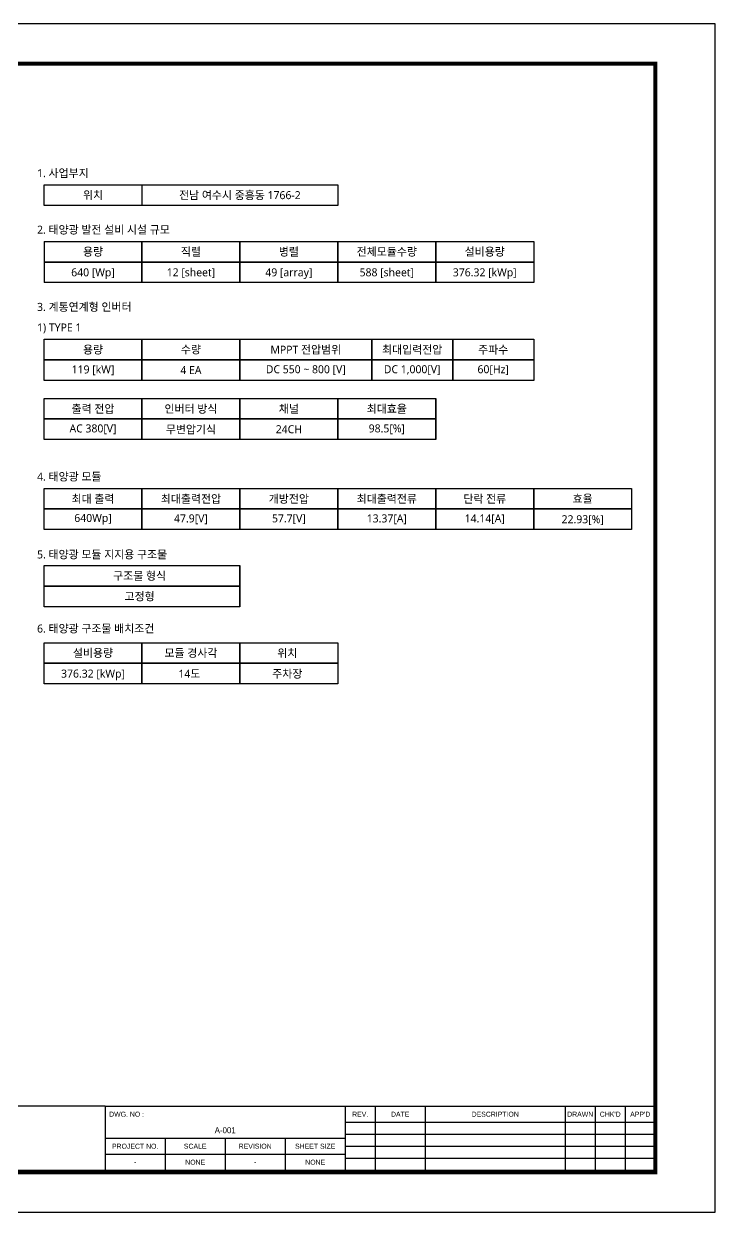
# Model space of a CAD drawing. Header units: millimetres. Extents: x 10297564 to 11610295, y -9287743 to -8409454.
# Drawn here: x 10480724 to 10549864, y -9287743 to -9168943 of the extents above; entities that cross this region are included whole.
import ezdxf
from ezdxf.enums import TextEntityAlignment as Align

# ---------------------------------------------------------------- set-up
doc = ezdxf.new("R2010")
doc.units = ezdxf.units.MM
doc.header["$LTSCALE"] = 100
for name, color, linetype in [('_도곽_마크', 7, 'Continuous'), ('BOX', 7, 'Continuous'), ('BOX_Def', 8, 'Continuous'), ('E-TEXT', 7, 'Continuous')]:
    doc.layers.add(name, color=color, linetype=linetype)
doc.layers.add('DIJ1-TEXT', color=7, linetype='Continuous', lineweight=5)
doc.layers.add('TITLE', color=7, linetype='Continuous', lineweight=0)
doc.styles.add('MG', font='malgun.ttf')
doc.styles.add('RomanS', font='Dotum.ttf')

# ---------------------------------------------------------------- blocks, each defined once
blk = doc.blocks.new('A$C78AD5415')
at = {"layer": '_도곽_마크'}
for p, q in [((656, 53), (811, 53)), ((656, 45), (811, 45)), ((656, 39), (811, 39)), ((656, 33), (811, 33)), ((656, 27), (811, 27))]:
    blk.add_line(p, q, dxfattribs=at)
for points in [[(536, 53), (400, 53)], [(536, 53), (536, 21)], [(536, 53), (656, 53)], [(656, 53), (656, 21)], [(656, 53), (656, 21)], [(671, 53), (671, 21)], [(696, 53), (696, 21)], [(766, 53), (766, 21)], [(781, 53), (781, 21)], [(796, 53), (796, 21)], [(811, 53), (811, 21)], [(536, 37), (656, 37)], [(566, 37), (566, 21)], [(596, 37), (596, 21)], [(626, 37), (626, 21)], [(536, 29), (656, 29)], [(40, 21), (811, 21)]]:
    blk.add_lwpolyline(points, dxfattribs=at)
at = {"layer": 'BOX', "const_width": 2}
blk.add_lwpolyline([(40, 20), (40, 574), (811, 574), (811, 20)], close=True, dxfattribs=at)
at = {"layer": 'BOX_Def'}
blk.add_lwpolyline([(0, 0), (841, 0), (841, 594), (0, 594)], close=True, dxfattribs=at)
at = {"layer": 'DIJ1-TEXT', "style": 'RomanS'}
blk.add_text('DWG. NO :', height=2.5, dxfattribs=at).set_placement((538, 49), align=Align.MIDDLE_LEFT)
for s, p in [('REV.', (663.5, 49)), ('DATE', (683.5, 49)), ('DESCRIPTION', (731, 49)), ('DRAWN', (773.5, 49)), ("CHK'D", (788.5, 49)), ("APP'D", (803.5, 49)), ('PROJECT NO.', (551, 33)), ('SCALE', (581, 33)), ('REVISION', (611, 33)), ('SHEET SIZE', (641, 33))]:
    blk.add_text(s, height=2.5, dxfattribs=at).set_placement(p, align=Align.MIDDLE)

msp = doc.modelspace()

# ---------------------------------------------------------------- linework, layer by layer
for p, q in [((10492543.3, -9185045.8), (10492543.3, -9187103)), ((10482751.2, -9190703), (10482751.2, -9194817.3))]:
    msp.add_line(p, q)
at = {"color": 0}
msp.add_line((10502335.4, -9234928.3), (10492543.3, -9234928.3), dxfattribs=at)
for points in [[(10482751.2, -9185045.8), (10512127.5, -9185045.8), (10512127.5, -9187103), (10482751.2, -9187103)], [(10492543.3, -9190703), (10502335.4, -9190703), (10502335.4, -9192760.1), (10492543.3, -9192760.1)], [(10502335.4, -9190703), (10512127.5, -9190703), (10512127.5, -9192760.1), (10502335.4, -9192760.1)], [(10512127.5, -9190703), (10521919.6, -9190703), (10521919.6, -9192760.1), (10512127.5, -9192760.1)], [(10521919.6, -9190703), (10531711.7, -9190703), (10531711.7, -9192760.1), (10521919.6, -9192760.1)], [(10492543.3, -9192760.1), (10502335.4, -9192760.1), (10502335.4, -9194817.3), (10492543.3, -9194817.3)], [(10502335.4, -9192760.1), (10512127.5, -9192760.1), (10512127.5, -9194817.3), (10502335.4, -9194817.3)], [(10512127.5, -9192760.1), (10521919.6, -9192760.1), (10521919.6, -9194817.3), (10512127.5, -9194817.3)], [(10521919.6, -9192760.1), (10531711.7, -9192760.1), (10531711.7, -9194817.3), (10521919.6, -9194817.3)], [(10482751.2, -9200474.4), (10492543.3, -9200474.4), (10492543.3, -9202531.6), (10482751.2, -9202531.6)], [(10492543.3, -9200474.4), (10502335.4, -9200474.4), (10502335.4, -9202531.6), (10492543.3, -9202531.6)], [(10502335.4, -9200474.4), (10515511.6, -9200474.4), (10515511.6, -9202531.6), (10502335.4, -9202531.6)], [(10515511.6, -9200474.4), (10523611.7, -9200474.4), (10523611.7, -9202531.6), (10515511.6, -9202531.6)], [(10523611.7, -9200474.4), (10531711.7, -9200474.4), (10531711.7, -9202531.6), (10523611.7, -9202531.6)], [(10482751.2, -9202531.6), (10492543.3, -9202531.6), (10492543.3, -9204588.7), (10482751.2, -9204588.7)], [(10492543.3, -9202531.6), (10502335.4, -9202531.6), (10502335.4, -9204588.7), (10492543.3, -9204588.7)], [(10502335.4, -9202531.6), (10515511.6, -9202531.6), (10515511.6, -9204588.7), (10502335.4, -9204588.7)], [(10515511.6, -9202531.6), (10523611.7, -9202531.6), (10523611.7, -9204588.7), (10515511.6, -9204588.7)], [(10523611.7, -9202531.6), (10531711.7, -9202531.6), (10531711.7, -9204588.7), (10523611.7, -9204588.7)], [(10482751.2, -9206388.7), (10492543.3, -9206388.7), (10492543.3, -9208445.8), (10482751.2, -9208445.8)], [(10492543.3, -9206388.7), (10502335.4, -9206388.7), (10502335.4, -9208445.8), (10492543.3, -9208445.8)], [(10502335.4, -9206388.7), (10512127.5, -9206388.7), (10512127.5, -9208445.8), (10502335.4, -9208445.8)], [(10512127.5, -9206388.7), (10521919.6, -9206388.7), (10521919.6, -9208445.8), (10512127.5, -9208445.8)], [(10482751.2, -9208445.8), (10492543.3, -9208445.8), (10492543.3, -9210503), (10482751.2, -9210503)], [(10492543.3, -9208445.8), (10502335.4, -9208445.8), (10502335.4, -9210503), (10492543.3, -9210503)], [(10502335.4, -9208445.8), (10512127.5, -9208445.8), (10512127.5, -9210503), (10502335.4, -9210503)], [(10512127.5, -9208445.8), (10521919.6, -9208445.8), (10521919.6, -9210503), (10512127.5, -9210503)], [(10482751.2, -9215385.5), (10492543.3, -9215385.5), (10492543.3, -9217442.6), (10482751.2, -9217442.6)], [(10492543.3, -9215385.5), (10502335.4, -9215385.5), (10502335.4, -9217442.6), (10492543.3, -9217442.6)], [(10502335.4, -9215385.5), (10512127.5, -9215385.5), (10512127.5, -9217442.6), (10502335.4, -9217442.6)], [(10512127.5, -9215385.5), (10521919.6, -9215385.5), (10521919.6, -9217442.6), (10512127.5, -9217442.6)], [(10521919.6, -9215385.5), (10531711.7, -9215385.5), (10531711.7, -9217442.6), (10521919.6, -9217442.6)], [(10531711.7, -9215385.5), (10541503.8, -9215385.5), (10541503.8, -9217442.6), (10531711.7, -9217442.6)], [(10482751.2, -9217442.6), (10492543.3, -9217442.6), (10492543.3, -9219499.8), (10482751.2, -9219499.8)], [(10492543.3, -9217442.6), (10502335.4, -9217442.6), (10502335.4, -9219499.8), (10492543.3, -9219499.8)], [(10502335.4, -9217442.6), (10512127.5, -9217442.6), (10512127.5, -9219499.8), (10502335.4, -9219499.8)], [(10512127.5, -9217442.6), (10521919.6, -9217442.6), (10521919.6, -9219499.8), (10512127.5, -9219499.8)], [(10521919.6, -9217442.6), (10531711.7, -9217442.6), (10531711.7, -9219499.8), (10521919.6, -9219499.8)], [(10531711.7, -9217442.6), (10541503.8, -9217442.6), (10541503.8, -9219499.8), (10531711.7, -9219499.8)], [(10482751.2, -9223099.8), (10502335.4, -9223099.8), (10502335.4, -9225156.9), (10482751.2, -9225156.9)], [(10482751.2, -9225156.9), (10502335.4, -9225156.9), (10502335.4, -9227214.1), (10482751.2, -9227214.1)], [(10482751.2, -9230814.1), (10492543.3, -9230814.1), (10492543.3, -9232871.2), (10482751.2, -9232871.2)], [(10492543.3, -9230814.1), (10502335.4, -9230814.1), (10502335.4, -9232871.2), (10492543.3, -9232871.2)], [(10502335.4, -9230814.1), (10512127.5, -9230814.1), (10512127.5, -9232871.2), (10502335.4, -9232871.2)], [(10482751.2, -9232871.2), (10492543.3, -9232871.2), (10492543.3, -9234928.3), (10482751.2, -9234928.3)], [(10502335.4, -9232871.2), (10512127.5, -9232871.2), (10512127.5, -9234928.3), (10502335.4, -9234928.3)]]:
    msp.add_lwpolyline(points, close=True, dxfattribs=at)
for points in [[(10482751.2, -9190703), (10492543.3, -9190703), (10492543.3, -9192760.1), (10482751.2, -9192760.1)], [(10482751.2, -9192760.1), (10492543.3, -9192760.1), (10492543.3, -9194817.3), (10482751.2, -9194817.3)], [(10521919.6, -9208445.8), (10521919.6, -9206388.7)], [(10521919.6, -9210503), (10521919.6, -9208445.8)], [(10502335.4, -9225156.9), (10502335.4, -9223099.8)], [(10502335.4, -9227214.1), (10502335.4, -9225156.9)], [(10492543.3, -9234928.3), (10492543.3, -9232871.2), (10502335.4, -9232871.2), (10502335.4, -9234928.3)]]:
    msp.add_lwpolyline(points, dxfattribs=at)

# ---------------------------------------------------------------- block references
at = {"layer": 'TITLE', "color": 4, "xscale": 200, "yscale": 200, "zscale": 200}
msp.add_blockref('A$C78AD5415', (10381664, -9287743.3), dxfattribs=at)

# ---------------------------------------------------------------- texts
at = {"layer": 'DIJ1-TEXT', "style": 'RomanS'}
for s, height, p in [('A-001', 600, (10500864, -9279543.3)), ('NONE', 500, (10497864, -9282743.3)), ('NONE', 500, (10509864, -9282743.3))]:
    msp.add_text(s, height=height, dxfattribs=at).set_placement(p, align=Align.MIDDLE)
for p in [(10491864, -9282743.3), (10503864, -9282743.3)]:
    msp.add_text('-', height=500, dxfattribs=at).set_placement(p, align=Align.MIDDLE_CENTER)
at = {"layer": 'E-TEXT', "style": 'MG'}
for s, p in [('1. 사업부지', (10482055.8, -9184273.6)), ('2. 태양광 발전 설비 시설 규모', (10482055.8, -9189930.7)), ('3. 계통연계형 인버터', (10482055.8, -9197645)), ('1) TYPE 1', (10482055.8, -9199702.1)), ('4. 태양광 모듈', (10482055.8, -9214613.2)), ('5. 태양광 모듈 지지용 구조물', (10482055.8, -9222390.3)), ('6. 태양광 구조물 배치조건', (10482055.8, -9229798.4))]:
    msp.add_text(s, height=800, dxfattribs=at).set_placement(p)
for s, p in [('위치', (10487647.2, -9186074.4)), ('전남 여수시 중흥동 1766-2', (10502335.4, -9186074.4)), ('용량', (10487647.2, -9191731.6)), ('직렬', (10497439.3, -9191731.6)), ('병렬', (10507231.4, -9191731.6)), ('전체모듈수량', (10517023.6, -9191731.6)), ('설비용량', (10526815.7, -9191731.6)), ('640 [Wp]', (10487647.2, -9193788.7)), ('12 [sheet]', (10497439.3, -9193788.7)), ('49 [array]', (10507231.4, -9193788.7)), ('588 [sheet]', (10517023.6, -9193788.7)), ('376.32 [kWp]', (10526815.7, -9193788.7)), ('수량', (10497439.3, -9201503)), ('효율', (10536607.8, -9216414.1)), ('22.93[%%%]', (10536607.8, -9218471.2)), ('구조물 형식', (10492306.6, -9224128.3)), ('고정형', (10492306.6, -9226185.5)), ('설비용량', (10487647.2, -9231842.6)), ('모듈 경사각', (10497439.3, -9231842.6)), ('376.32 [kWp]', (10487647.2, -9233899.8))]:
    msp.add_text(s, height=800, dxfattribs=at).set_placement(p, align=Align.MIDDLE_CENTER)
for s, p in [('용량', (10487647.2, -9201503)), ('MPPT 전압범위', (10508923.5, -9201503)), ('최대입력전압', (10519561.6, -9201503)), ('주파수', (10527661.7, -9201503)), ('119 [kW]', (10487647.2, -9203560.1)), ('4 EA', (10497439.3, -9203560.1)), ('DC 550 ~ 800 [V]', (10508923.5, -9203560.1)), ('DC 1,000[V]', (10519561.6, -9203560.1)), ('60[Hz]', (10527661.7, -9203560.1)), ('출력 전압', (10487647.2, -9207417.3)), ('인버터 방식', (10497439.3, -9207417.3)), ('채널', (10507231.4, -9207417.3)), ('최대효율', (10517023.6, -9207417.3)), ('AC 380[V]', (10487647.2, -9209474.4)), ('무변압기식', (10497439.3, -9209474.4)), ('24CH', (10507231.4, -9209474.4)), ('98.5[%%%]', (10517023.6, -9209474.4)), ('최대 출력', (10487647.2, -9216414.1)), ('최대출력전압', (10497439.3, -9216414.1)), ('개방전압', (10507231.4, -9216414.1)), ('최대출력전류', (10517023.6, -9216414.1)), ('단락 전류', (10526815.7, -9216414.1)), ('640Wp]', (10487647.2, -9218471.2)), ('47.9[V]', (10497439.3, -9218471.2)), ('57.7[V]', (10507231.4, -9218471.2)), ('13.37[A]', (10517023.6, -9218471.2)), ('14.14[A]', (10526815.7, -9218471.2)), ('위치', (10507077.1, -9231842.6)), ('14도', (10497285, -9233899.8)), ('주차장', (10507077.1, -9233899.8))]:
    msp.add_text(s, height=800, dxfattribs=at).set_placement(p, align=Align.MIDDLE)

doc.saveas('drawing.dxf')
